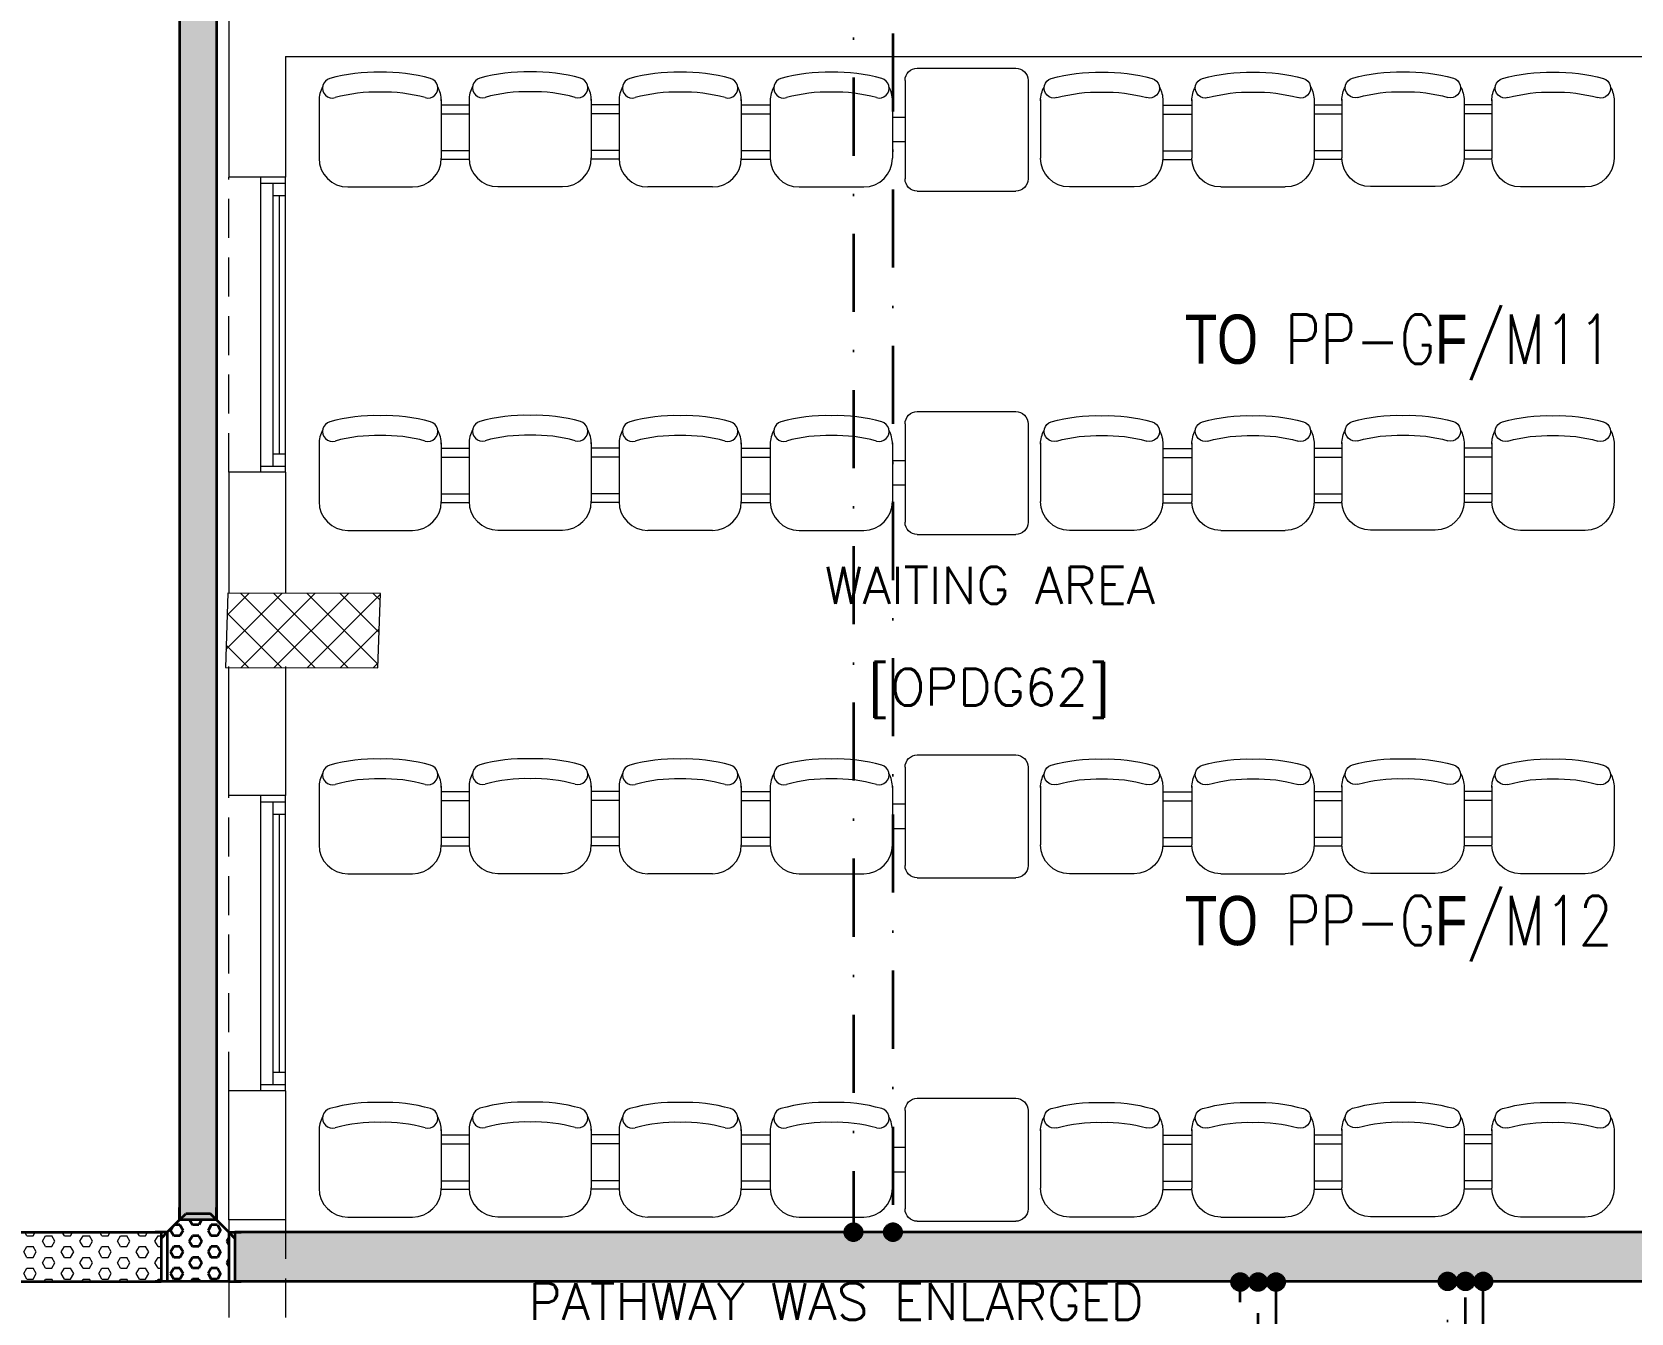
# Model space of a CAD drawing. Header units: inches. Extents: x -12418 to 57169, y -29325 to 19878.
# Drawn here: x 4428 to 10926, y -1326 to 3883 of the extents above; entities that cross this region are included whole.
import ezdxf
from ezdxf import colors
from ezdxf.entities.mleader import LeaderData, LeaderLine
from ezdxf.enums import TextEntityAlignment as Align
from ezdxf.math import Vec2, Vec3

# ---------------------------------------------------------------- set-up
doc = ezdxf.new("R2010")
doc.units = ezdxf.units.IN
doc.header["$LTSCALE"] = 25
doc.header["$MEASUREMENT"] = 0
for name, pattern in [('00-Ground Floor$0$HIDDEN', [9.525, 6.35, -3.175]), ('DASHDOT', [25.4, 12.7, -6.35, 0, -6.35]), ('HIDDEN', [9.525, 6.35, -3.175])]:
    doc.linetypes.add(name, pattern=pattern)
doc.layers.get('0').update_dxf_attribs({"color": 8})
for name, color, linetype, lineweight in [('00-Ground Floor$0$72_EGR_BASE_TEXT', 252, 'Continuous', 5), ('00-Ground Floor$0$Aluminum', 251, 'Continuous', 5), ('00-Ground Floor$0$C-HYDR-CTCH', 251, 'Continuous', 5), ('00-Ground Floor$0$Hatch', 254, 'Continuous', 5), ('00-Ground Floor$0$LOADING', 253, 'Continuous', 5), ('00-Ground Floor$0$Proj', 251, 'Continuous', 5), ('00-Ground Floor$0$Walls', 251, 'Continuous', 5), ('E-LITE-CIRC @ 100', 6, 'Continuous', 25), ('E-LITE-CLNG-CNDT', 6, 'DASHDOT', 35), ('E-POWR-CLNG-CNDT', 6, 'DASHDOT', 35), ('E-POWR-FLOR-CNDT', 6, 'HIDDEN', 25), ('T-CABL-TRAY', 60, 'Continuous', 35)]:
    doc.layers.add(name, color=color, linetype=linetype, lineweight=lineweight)
doc.styles.add('00-Ground Floor$0$SIMPLEX', font='SIMPLEX.shx', dxfattribs={"height": 150})
doc.styles.add('00-Ground Floor$0$Standard', font='arial.ttf')
doc.styles.add('DC_Simplex', font='SIMPLEX.shx', dxfattribs={"width": 0.7})

# ---------------------------------------------------------------- blocks, each defined once
blk = doc.blocks.new('00-Ground Floor$0$3 seats beam chair')
at = {"layer": '00-Ground Floor$0$LOADING', "ltscale": 20}
for p, q in [((-740534, -1008988.2), (-740317.9, -1008988.2)), ((-740534, -1008988.2), (-740295.5, -1008988.2)), ((-740178.3, -1009367.9), (-740178.3, -1009105.4)), ((-740534, -1009485), (-740295.5, -1009485)), ((-740511, -1009485), (-740511, -1009602.9)), ((-740474.9, -1009485), (-740474.9, -1009602.9)), ((-740325, -1009485), (-740325, -1009602.9)), ((-740290.3, -1009484.9), (-740290.3, -1009602.9)), ((-740534, -1009602.8), (-740295.5, -1009602.8)), ((-740178.3, -1009720), (-740178.3, -1009982.5)), ((-740534, -1010099.7), (-740295.5, -1010099.7)), ((-740534, -1010099.7), (-740317.9, -1010099.7)), ((-740512.3, -1010099.6), (-740512.3, -1010212.3)), ((-740476.2, -1010099.6), (-740476.2, -1010212.3)), ((-740326.3, -1010099.6), (-740326.3, -1010212.3)), ((-740291.5, -1010099.6), (-740291.5, -1010212.4)), ((-740535.3, -1010212.3), (-740319.1, -1010212.3)), ((-740535.3, -1010212.3), (-740296.7, -1010212.3)), ((-740179.5, -1010592), (-740179.5, -1010329.5)), ((-740535.3, -1010709.2), (-740296.7, -1010709.2)), ((-740512.3, -1010821.9), (-740512.3, -1010709.2)), ((-740476.2, -1010821.9), (-740476.2, -1010709.2)), ((-740326.3, -1010821.9), (-740326.3, -1010709.2)), ((-740291.5, -1010821.9), (-740291.5, -1010709.1)), ((-740534, -1010821.8), (-740295.5, -1010821.8)), ((-740534, -1010821.8), (-740317.9, -1010821.8)), ((-740178.3, -1011201.5), (-740178.3, -1010939)), ((-740534, -1011318.7), (-740295.5, -1011318.7))]:
    blk.add_line(p, q, dxfattribs=at)
for centre, radius, start, end in [((-739957.4, -1009217.1), 687.4, 164.36103, 181.62474), ((-740580.4, -1009042.7), 40.5, 344.36103, 164.36104), ((-740528.8, -1009105.4), 117.2, 90, 118.96988), ((-740295.5, -1009105.4), 117.2, 0, 90), ((-739957.4, -1009217.1), 606.4, 164.36103, 181.84194), ((-739957.4, -1009256.1), 687.4, 178.37526, 195.63897), ((-739957.4, -1009256.1), 606.4, 178.15806, 195.63897), ((-740295.5, -1009367.9), 117.2, 270, 0), ((-740580.4, -1009430.5), 40.5, 195.63896, 15.63897), ((-740528.8, -1009367.9), 117.2, 241.03012, 270), ((-740580.4, -1009657.4), 40.5, 344.36103, 164.36104), ((-740528.8, -1009720), 117.2, 90, 118.96988), ((-740295.5, -1009720), 117.2, 0, 90), ((-739957.4, -1009831.8), 687.4, 164.36103, 181.62474), ((-739957.4, -1009831.8), 606.4, 164.36103, 181.84194), ((-739957.4, -1009870.8), 687.4, 178.37526, 195.63897), ((-739957.4, -1009870.8), 606.4, 178.15806, 195.63897), ((-740295.5, -1009982.5), 117.2, 270, 0), ((-740580.4, -1010045.1), 40.5, 195.63896, 15.63897), ((-740528.8, -1009982.5), 117.2, 241.03012, 270), ((-740530.1, -1010329.5), 117.2, 90, 118.96988), ((-740296.7, -1010329.5), 117.2, 0, 90), ((-739958.7, -1010441.3), 687.4, 164.36103, 181.62474), ((-740581.6, -1010266.9), 40.5, 344.36103, 164.36104), ((-739958.7, -1010441.3), 606.4, 164.36103, 181.84194), ((-739958.7, -1010480.3), 687.4, 178.37526, 195.63897), ((-739958.7, -1010480.3), 606.4, 178.15806, 195.63897), ((-740296.7, -1010592), 117.2, 270, 0), ((-740581.6, -1010654.6), 40.5, 195.63896, 15.63897), ((-740530.1, -1010592), 117.2, 241.03012, 270), ((-740580.4, -1010876.4), 40.5, 344.36103, 164.36104), ((-740528.8, -1010939), 117.2, 90, 118.96988), ((-740295.5, -1010939), 117.2, 0, 90), ((-739957.4, -1011050.8), 687.4, 164.36103, 181.62474), ((-739957.4, -1011050.8), 606.4, 164.36103, 181.84194), ((-739957.4, -1011089.8), 687.4, 178.37526, 195.63897), ((-739957.4, -1011089.8), 606.4, 178.15806, 195.63897), ((-740580.4, -1011264.1), 40.5, 195.63896, 15.63897), ((-740295.5, -1011201.5), 117.2, 270, 0), ((-740528.8, -1011201.5), 117.2, 241.03012, 270)]:
    blk.add_arc(centre, radius, start, end, dxfattribs=at)
at = {"layer": '00-Ground Floor$0$LOADING', "ltscale": 10, "style": '00-Ground Floor$0$Standard'}
blk.add_attdef('NMF0003', text='', height=50, dxfattribs=at).set_placement((-740377, -1009031.1), align=Align.TOP_CENTER)
blk = doc.blocks.new('00-Ground Floor$0$GF21009T-P')
for p, q in [((0.4002, 0.5), (0, 0.5)), ((-0.0499, 0.4501), (-0.0499, 0.0499)), ((0.4501, 0.4501), (0.4501, 0.0499)), ((0.4501, 0.3), (0.5001, 0.3)), ((0.4501, 0.2), (0.5001, 0.2)), ((0.4002, 0), (0, 0))]:
    blk.add_line(p, q)
for centre, start, end in [((0, 0.4501), 90, 180), ((0.4002, 0.4501), 0, 90), ((0, 0.0499), 180, 270), ((0.4002, 0.0499), 270, 0)]:
    blk.add_arc(centre, 0.0499, start, end)
blk = doc.blocks.new('00-Ground Floor')
at = {"layer": '00-Ground Floor$0$Hatch'}
h = blk.add_hatch(dxfattribs=at)
h.set_pattern_fill('ANSI37', color=256, scale=30)
h.set_pattern_definition([(45, (-1981.42, -13099.68), (-67.35192, 67.35192), []), (135, (-1981.42, -13099.68), (-67.35192, -67.35192), [])])
h.paths.add_polyline_path([(48971.2, 8818.2), (48367.3, 8810.1), (48371.2, 8521.7), (48975.1, 8529.8)])
h.paths.add_polyline_path([(41810.5, 8810.5), (41227, 8805), (41207, 8513.7), (41790.5, 8519.1)])
h.paths.add_polyline_path([(27433.5, 8803.1), (26834.4, 8799), (26828.7, 8506), (27427.8, 8510)])
h.paths.add_polyline_path([(34618.7, 8805.3), (34017.5, 8797.8), (34009.3, 8512.1), (34610.5, 8519.6)])
h.paths.add_polyline_path([(20214.3, 8812.4), (19607.8, 8790.5), (19622.4, 8498), (20228.8, 8519.8)])
h.paths.add_polyline_path([(13477.7, 8802), (12255.7, 8825.9), (12249.3, 8529.8), (13471.3, 8505.8)])
h.paths.add_polyline_path([(13491.8, 1601.9), (12276.8, 1586.2), (12263.3, 1293.7), (13478.3, 1309.4)])
h.paths.add_polyline_path([(13465.7, -5591.3), (12262.6, -5607.3), (12256.9, -5900.3), (13460, -5884.3)])
h.paths.add_polyline_path([(13484.2, -12790), (12287.5, -12801.4), (12290.4, -13095.9), (13487, -13084.4)])
h.paths.add_polyline_path([(5849.2, -12787.9), (5245.6, -12791.6), (5256.3, -13077.1), (5859.8, -13073.4)])
h.paths.add_polyline_path([(5833.8, -5589.9), (5236.9, -5588.3), (5236.8, -5889.5), (5833.6, -5891)])
h.paths.add_polyline_path([(5843.6, 1599.7), (5224.3, 1600.9), (5213.7, 1298), (5833, 1296.7)])
h.paths.add_polyline_path([(5820.3, 8779.1), (5219.7, 8793.5), (5216, 8503.9), (5816.7, 8489.4)])
h.paths.add_polyline_path([(-1378.8, 8777.2), (-1981.4, 8799.9), (-1979.5, 8511.6), (-1376.9, 8488.9)])
h.paths.add_polyline_path([(-1371.1, -5601.1), (-1973.1, -5608.1), (-1969.7, -5899.7), (-1367.7, -5892.7)])
h.paths.add_polyline_path([(-1353.5, -12795.7), (-1951.9, -12796.7), (-1947.1, -13097.4), (-1348.7, -13096.4)])
h.paths.add_polyline_path([(20233.2, -12782.5), (19627.5, -12795.4), (19633.2, -13096.6), (20238.9, -13083.7)])
h.paths.add_polyline_path([(20226.6, -5590), (19632.3, -5607.6), (19634.4, -5904.1), (20228.7, -5886.6)])
h.paths.add_polyline_path([(20217.9, 1618), (19619, 1610.4), (19623, 1310.2), (20221.9, 1317.9)])
h.paths.add_polyline_path([(27418.3, 1602.8), (26816.3, 1607.5), (26820.6, 1315.3), (27422.5, 1310.7)])
h.paths.add_polyline_path([(27422, -5579.9), (26818.1, -5597.5), (26831.6, -5897.5), (27431.7, -5876.5)])
h.paths.add_polyline_path([(27438.1, -12795.9), (26834.3, -12789.3), (26831.9, -13075), (27435.7, -13081.6)])
h.paths.add_polyline_path([(34636.6, -12785.4), (34039.3, -12800), (34048.3, -13099.7), (34645.6, -13085.1)])
h.paths.add_polyline_path([(34629.3, -5597.1), (34028, -5595.2), (34029.2, -5892.4), (34630.4, -5894.3)])
h.paths.add_polyline_path([(34592.8, 1606.7), (34012, 1611.4), (34031.7, 1321.6), (34612.5, 1316.9)])
h.paths.add_polyline_path([(41796.2, 1606), (41198.6, 1619.8), (41200.6, 1327.8), (41798.2, 1314.1)])
h.paths.add_polyline_path([(41797.2, -5592.6), (41228.8, -5600.2), (41230.6, -5894.3), (41799, -5886.7)])
h.paths.add_polyline_path([(41834.3, -12789.7), (41229, -12792.4), (41230.4, -13096.9), (41835.6, -13094.3)])
h.paths.add_polyline_path([(49008.5, -12790.2), (48420.5, -12774.1), (48407.3, -13081.4), (48995.3, -13097.4)])
h.paths.add_polyline_path([(48992.7, -5590.8), (48389.5, -5589.7), (48387.5, -5886.2), (48990.7, -5887.3)])
at = {"layer": '00-Ground Floor$0$Aluminum', "linetype": '00-Ground Floor$0$HIDDEN'}
for p, q in [((5227.9, 2092.6, 0), (5227.9, 3292.6, 0)), ((5227.9, -422.4, 0), (5227.9, 777.6, 0))]:
    blk.add_line(p, q, dxfattribs=at)
at = {"layer": '00-Ground Floor$0$Aluminum'}
for p, q in [((5357.9, 2092.6, 0), (5357.9, 3292.6, 0)), ((5357.9, 3267.6, 0), (5457.9, 3267.6, 0)), ((5407.9, 2117.6, 0), (5407.9, 3267.6, 0)), ((5457.9, 2092.6, 0), (5457.9, 3292.6, 0)), ((5407.9, 3217.6, 0), (5457.9, 3217.6, 0)), ((5432.9, 3217.6, 0), (5432.9, 2167.6, 0)), ((5407.9, 2167.6, 0), (5457.9, 2167.6, 0)), ((5357.9, 2117.6, 0), (5457.9, 2117.6, 0)), ((5357.9, -422.4, 0), (5357.9, 777.6, 0)), ((5357.9, 752.6, 0), (5457.9, 752.6, 0)), ((5407.9, -397.4, 0), (5407.9, 752.6, 0)), ((5457.9, -422.4, 0), (5457.9, 777.6, 0)), ((5407.9, 702.6, 0), (5457.9, 702.6, 0)), ((5432.9, 702.6, 0), (5432.9, -347.4, 0)), ((5407.9, -347.4, 0), (5457.9, -347.4, 0)), ((5357.9, -397.4, 0), (5457.9, -397.4, 0))]:
    blk.add_line(p, q, dxfattribs=at)
at = {"layer": '00-Ground Floor$0$C-HYDR-CTCH', "flags": 128}
blk.add_lwpolyline([(5224.3, 1600.9), (5213.7, 1298), (5833, 1296.7), (5843.6, 1599.7), (5224.3, 1600.9)], dxfattribs=at)
at = {"layer": '00-Ground Floor$0$Proj', "linetype": '00-Ground Floor$0$HIDDEN'}
for p, q in [((5227.9, -947.4, 0), (5227.9, -2747.4, 0)), ((5457.9, -947.4, 0), (5457.9, -2747.4, 0))]:
    blk.add_line(p, q, dxfattribs=at)
at = {"layer": '00-Ground Floor$0$Walls'}
for p, q in [((5227.9, 8502.6, 0), (5227.9, 3292.6, 0)), ((5457.9, 3782.6, 0), (11347.9, 3782.6, 0)), ((5457.9, 3782.6, 0), (5457.9, 3292.6, 0)), ((5457.9, 3292.6, 0), (5227.9, 3292.6, 0)), ((5227.9, 2092.6, 0), (5227.9, 1602.6, 0)), ((5457.9, 2092.6, 0), (5227.9, 2092.6, 0)), ((5457.9, 2092.6, 0), (5457.9, 1602.6, 0)), ((5227.9, 777.6, 0), (5227.9, 1302.6, 0)), ((5457.9, 1302.6, 0), (5457.9, 777.6, 0)), ((5457.9, 777.6, 0), (5227.9, 777.6, 0)), ((5227.9, -947.4, 0), (5227.9, -422.4, 0)), ((5457.9, -422.4, 0), (5227.9, -422.4, 0)), ((5457.9, -422.4, 0), (5457.9, -947.4, 0)), ((5457.9, -947.4, 0), (5227.9, -947.4, 0))]:
    blk.add_line(p, q, dxfattribs=at)
at = {"layer": '00-Ground Floor$0$LOADING', "rotation": 270}
for p in [(1016913.2, -736925.9, 0), (1016913.2, -738322.1, 0), (1016913.2, -739718.2, 0), (1016913.2, -741114.3, 0)]:
    blk.add_blockref('00-Ground Floor$0$3 seats beam chair', p, dxfattribs=at)
at = {"layer": '00-Ground Floor$0$LOADING', "extrusion": (1.27212e-09, 3.51192e-12, 1), "xscale": -1000, "yscale": 1000, "zscale": 1000, "rotation": 4.580824759514712e-06}
for p in [(8426, 3235.4, 0), (8426, 1839.3, 0), (8426, 443.2, 0), (8426, -952.9, 0)]:
    blk.add_blockref('00-Ground Floor$0$GF21009T-P', p, dxfattribs=at)
at = {"layer": '00-Ground Floor$0$LOADING', "xscale": -1, "rotation": 90}
for p in [(-1000461.4, -736925.9, 0), (-1000461.4, -738322.1, 0), (-1000461.4, -739718.2, 0), (-1000461.4, -741114.3, 0)]:
    blk.add_blockref('00-Ground Floor$0$3 seats beam chair', p, dxfattribs=at)
at = {"layer": '00-Ground Floor$0$72_EGR_BASE_TEXT', "char_height": 150, "attachment_point": 2, "style": '00-Ground Floor$0$SIMPLEX'}
for s, insert in [('WAITING AREA', (8320.7, 1707.8, 0)), ('[OPDG62]', (8317.8, 1293.6, 0)), ('PATHWAY WAS ENLARGED\\PTO BE SAME WIDTH AS CORRIDOR', (7695.5, -1204))]:
    blk.add_mtext(s, dxfattribs=dict(at, insert=insert))
blk = doc.blocks.new('ARR0W')
at = {"color": 45}
blk.add_ellipse((0, 0), major_axis=(0.4, 0), ratio=0.4, dxfattribs=at)
at = {"color": 45, "ltscale": 0.5}
blk.add_solid([(-1.4, 0.167), (-0.4, 0), (-1.4, -0.167)], dxfattribs=at)
blk = doc.blocks.new('*U57')
at = {"lineweight": 0}
h = blk.add_hatch(dxfattribs=at)
h.set_pattern_fill('HEX', color=253, scale=8, angle=180, style=0)
h.set_pattern_definition([(180, (-22449.527, -3e-10), (6e-13, -43.99409), [25.4, -50.8]), (300, (-22449.527, -3e-10), (38.1, 21.997045), [25.4, -50.8]), (240, (-22474.927, -3e-10), (38.1, -21.997045), [25.4, -50.8])])
h.paths.add_polyline_path([(-14094.8, 200), (-14094.8, 0), (0, 0), (0, 200)])
at = {"color": 0}
for p, q in [((0, 200), (-14094.8, 200)), ((-14094.8, 0), (-14094.8, 200)), ((0, 0), (-14094.8, 0))]:
    blk.add_line(p, q, dxfattribs=at)
blk = doc.blocks.new('*U42')
h = blk.add_hatch()
h.set_pattern_fill('HEX', color=253, scale=8, angle=-90, style=0)
h.set_pattern_definition([(270, (-3e-11, -5e-24), (43.994, -9e-14), [25.4, -50.8]), (30, (-3e-11, -5e-24), (-21.997, 38.1), [25.4, -50.8]), (330, (-3e-11, -25.4), (21.997, 38.1), [25.4, -50.8])])
h.paths.add_polyline_path([(0, 0), (-200, 0), (-250, -50), (-250, -200), (-200, -250), (0, -250)])
at = {"color": 0}
for p, q in [((-250, -50), (-200, 0)), ((-200, 0), (-200, 50)), ((0, 0), (0, 50)), ((-250, -50), (-300, -50)), ((0, 0), (0, -250)), ((-250, -200), (-300, -200)), ((-250, -200), (-200, -250)), ((-200, -250), (-200, -300)), ((0, -250), (0, -300))]:
    blk.add_line(p, q, dxfattribs=at)
at = {"color": 253}
for p, q in [((-200, 0), (-175, 25)), ((-200, 0), (0, 0)), ((-175, 25), (0, 25)), ((-250, -50), (-275, -75)), ((-250, -50), (-250, -200)), ((-275, -75), (-275, -175)), ((-250, -200), (-275, -175)), ((-200, -250), (0, -250)), ((-200, -250), (-175, -275)), ((-175, -275), (0, -275))]:
    blk.add_line(p, q, dxfattribs=at)
blk = doc.blocks.new('*U58')
at = {"lineweight": 0}
h = blk.add_hatch(dxfattribs=at)
h.set_pattern_fill('HEX', color=253, scale=8, angle=180, style=0)
h.set_pattern_definition([(180, (-18380.734, -2e-10), (6e-13, -43.99409), [25.4, -50.8]), (300, (-18380.734, -2e-10), (38.1, 21.99705), [25.4, -50.8]), (240, (-18406.134, -2e-10), (38.1, -21.99705), [25.4, -50.8])])
h.paths.add_polyline_path([(-4933.9, 150), (-4933.9, 0), (0, 0), (0, 150)])
at = {"color": 0}
for p, q in [((0, 150), (-4933.9, 150)), ((-4933.9, 0), (-4933.9, 150)), ((0, 0), (0, 150)), ((0, 0), (-4933.9, 0))]:
    blk.add_line(p, q, dxfattribs=at)
blk = doc.blocks.new('*U59')
at = {"lineweight": 0}
h = blk.add_hatch(dxfattribs=at)
h.set_pattern_fill('HEX', color=253, scale=8, angle=180, style=0)
h.set_pattern_definition([(180, (-10426.82, -1e-10), (6e-13, -43.99409), [25.4, -50.8]), (300, (-10426.82, -1e-10), (38.1, 21.99705), [25.4, -50.8]), (240, (-10452.22, -1e-10), (38.1, -21.99705), [25.4, -50.8])])
h.paths.add_polyline_path([(-2072.1, 200), (-2072.1, 0), (0, 0), (0, 200)])
at = {"color": 0}
for p, q in [((0, 200), (-2072.1, 200)), ((-2072.1, 0), (-2072.1, 200)), ((0, 0), (0, 200)), ((0, 0), (-2072.1, 0))]:
    blk.add_line(p, q, dxfattribs=at)
blk = doc.blocks.new('A$C767e6835')
at = {"layer": 'T-CABL-TRAY', "linetype": 'Continuous'}
for name, p, rotation in [('*U58', (-14921.6, 6833.9), 90), ('*U42', (-14871.6, 1650, 0), 270), ('*U59', (-17218.7, 1850), 180.0000000000134)]:
    blk.add_blockref(name, p, dxfattribs=dict(at, rotation=rotation))
at = {"layer": 'T-CABL-TRAY', "linetype": 'Continuous', "xscale": -1, "rotation": 180}
blk.add_blockref('*U57', (-751.8, 1850), dxfattribs=at)

msp = doc.modelspace()

# ---------------------------------------------------------------- hatches: boundary and pattern name
at = {"layer": 'E-POWR-CLNG-CNDT'}
h = msp.add_hatch(color=256, dxfattribs=at)
h.dxf.hatch_style = 1
h.paths.add_polyline_path([(7731.3, -997.4, 1), (7801.3, -997.4, 1)])
h = msp.add_hatch(color=256, dxfattribs=at)
h.dxf.hatch_style = 1
h.paths.add_polyline_path([(7891.6, -997.4, 1), (7961.6, -997.4, 1)])
h = msp.add_hatch(color=256, dxfattribs=at)
h.dxf.hatch_style = 1
h.paths.add_polyline_path([(9303, -1200, 1), (9373, -1200, 1)])
h = msp.add_hatch(color=256, dxfattribs=at)
h.dxf.hatch_style = 1
h.paths.add_polyline_path([(9375.6, -1200, 1), (9445.6, -1200, 1)])
h = msp.add_hatch(color=256, dxfattribs=at)
h.dxf.hatch_style = 1
h.paths.add_polyline_path([(9448.3, -1200, 1), (9518.3, -1200, 1)])
h = msp.add_hatch(color=256, dxfattribs=at)
h.dxf.hatch_style = 1
h.paths.add_polyline_path([(10145.7, -1197.4, 1), (10215.7, -1197.4, 1)])
h = msp.add_hatch(color=256, dxfattribs=at)
h.dxf.hatch_style = 1
h.paths.add_polyline_path([(10218.3, -1197.4, 1), (10288.3, -1197.4, 1)])
h = msp.add_hatch(color=256, dxfattribs=at)
h.dxf.hatch_style = 1
h.paths.add_polyline_path([(10290.9, -1197.4, 1), (10360.9, -1197.4, 1)])

# ---------------------------------------------------------------- linework, layer by layer
for points in [[(5916.9, 8322.6), (5916.9, 7657.5, 0.414214), (5991.9, 7582.5), (7691.3, 7582.5, -0.414214), (7766.3, 7507.5), (7766.3, -997.4)], [(9483.3, -1200), (9483.3, -10725, -0.414214), (9408.3, -10800), (8842.1, -10800, 0.058023), (8824.8, -10802), (8461.5, -10887.8)]]:
    msp.add_lwpolyline(points, format="xyb", dxfattribs=at)
at = {"layer": 'E-POWR-CLNG-CNDT', "elevation": 0}
for points in [[(7926.6, 8322.6), (7926.6, -1005)], [(10651.4, -3706.5), (10325.9, -3339.5), (10325.9, -1197.4)]]:
    msp.add_lwpolyline(points, dxfattribs=at)
for points in [[(7511.9, -4747.4), (7736.7, -4551.3, -0.181337), (7786, -4532.8), (9263, -4532.8, 0.414214), (9338, -4457.8), (9338, -1200)], [(8952.9, -7904.5), (9391.7, -7409.7, 0.18339), (9410.6, -7359.9), (9410.6, -1200)], [(11636.2, -10887.8), (11264.2, -10798.6), (10255.8, -10799.9, -0.414605), (10180.7, -10724.9), (10180.7, -1197.4)], [(10651.4, -7138.9), (10272.2, -6711.3, -0.18339), (10253.3, -6661.5), (10253.3, -1197.4)]]:
    msp.add_lwpolyline(points, format="xyb", dxfattribs=at)
at = {"layer": 'E-POWR-CLNG-CNDT'}
for centre in [(7766.3, -997.4), (7926.6, -997.4, 0), (9338, -1200, 0), (9410.6, -1200, 0), (9483.3, -1200), (10180.7, -1197.4, 0), (10253.3, -1197.4, 0), (10325.9, -1197.4, 0)]:
    msp.add_circle(centre, 35, dxfattribs=at)

# ---------------------------------------------------------------- block references
at = {"layer": 'E-LITE-CLNG-CNDT'}
msp.add_blockref('00-Ground Floor', (0, 0), dxfattribs=at)
at = {"layer": 'E-POWR-FLOR-CNDT'}
msp.add_blockref('A$C767e6835', (20099.5, -2847.4, 0), dxfattribs=at)

# ---------------------------------------------------------------- leaders
at = {"layer": 'E-LITE-CIRC @ 100'}
ml = msp.add_multileader_mtext('Standard', dxfattribs=at)
ml.set_content('{\\Fdc_el_romans|c0;\\W0.8;TO\\Fromans|c0; \\Fsimplex|c0;PP-G\\Fdc_el_romans|c0;F\\Fsimplex|c0;/M11}', color=256, style='DC_Simplex')
ml.set_leader_properties()
ml.set_arrow_properties(name='ARR0W')
ml.build(insert=Vec2(0, 0))
ml.multileader.update_dxf_attribs({"dogleg_length": 200, "arrow_head_size": 140, "scale": 100})
ctx = ml.context
ctx.base_point, ctx.scale, ctx.char_height, ctx.arrow_head_size, ctx.landing_gap_size, ctx.plane_origin, ctx.plane_x_axis, ctx.plane_y_axis = Vec3(8920.3, 2600.1, 0), 100, 200, 140, 140, Vec3(20104.8, -3836.1, 0), Vec3(1, 0.000001, 0), Vec3(-0.000001, 1, 0)
ctx.text_align_type = 2
notes = []
notes.append((ctx, [(1, (1, 1, 0), (11099.5, 2600.1, 0), (-1, -0.000001, 0), 108.8, [(0, [(11768.9, 1745.3, 0)], 0, [])])]))
ctx.mtext.insert, ctx.mtext.text_direction, ctx.mtext.rotation, ctx.mtext.alignment, ctx.mtext.flow_direction = Vec3(10850.7, 2733.4, 0), Vec3(1, 0.000001, 0), 0.000001, 3, 5
ml = msp.add_multileader_mtext('Standard', dxfattribs=at)
ml.set_content('{\\Fdc_el_romans|c0;\\W0.8;TO\\Fromans|c0; \\Fsimplex|c0;PP-G\\Fdc_el_romans|c0;F\\Fsimplex|c0;/M12}', color=256, style='DC_Simplex')
ml.set_leader_properties()
ml.set_arrow_properties(name='ARR0W')
ml.build(insert=Vec2(0, 0))
ml.multileader.update_dxf_attribs({"dogleg_length": 200, "arrow_head_size": 140, "scale": 100})
ctx = ml.context
ctx.base_point, ctx.scale, ctx.char_height, ctx.arrow_head_size, ctx.landing_gap_size, ctx.plane_origin, ctx.plane_x_axis, ctx.plane_y_axis = Vec3(8851.7, 236.3, 0), 100, 200, 140, 140, Vec3(20104.8, -6199.9, 0), Vec3(1, 0.000001, 0), Vec3(-0.000001, 1, 0)
ctx.text_align_type = 2
notes.append((ctx, [(1, (1, 1, 0), (11099.5, 236.3, 0), (-1, -0.000001, 0), 108.8, [(0, [(11768.9, -618.5, 0)], 0, [])])]))
ctx.mtext.insert, ctx.mtext.text_direction, ctx.mtext.rotation, ctx.mtext.alignment, ctx.mtext.flow_direction = Vec3(10850.7, 369.6, 0), Vec3(1, 0.000001, 0), 0.000001, 3, 5
for ctx, leaders in notes:
    for number, flags, end, landing, length, lines in leaders:
        leader = LeaderData()
        leader.index, (leader.has_last_leader_line, leader.has_dogleg_vector, leader.attachment_direction) = number, flags
        leader.last_leader_point, leader.dogleg_vector, leader.dogleg_length = Vec3(end), Vec3(landing), length
        for number, points, colour, breaks in lines:
            line = LeaderLine()
            line.index, line.vertices, line.color, line.breaks = number, Vec3.list(points), colors.encode_raw_color(colour), breaks
            leader.lines.append(line)
        ctx.leaders.append(leader)

doc.saveas('drawing.dxf')
